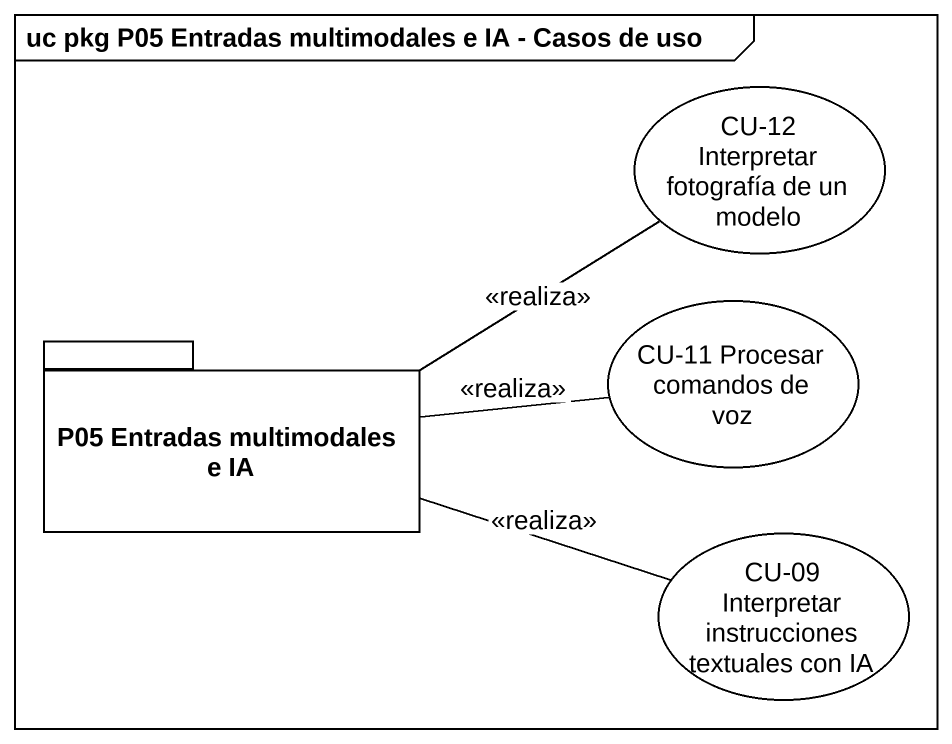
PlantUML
@startuml
mainframe uc pkg P05 Entradas multimodales e IA - Casos de uso
usecase "CU-12 Interpretar fotografía de un modelo" as CU_12_Interpretar
package "P05 Entradas multimodales e IA" as P05_Entradas_multimodales_e {
}
usecase "CU-11 Procesar comandos de voz" as CU_11_Procesar_comandos_de
usecase "CU-09 Interpretar instrucciones textuales con IA" as CU_09_Interpretar
P05_Entradas_multimodales_e -right- CU_12_Interpretar : <<realiza>>
P05_Entradas_multimodales_e -right- CU_11_Procesar_comandos_de : <<realiza>>
P05_Entradas_multimodales_e -right- CU_09_Interpretar : <<realiza>>
@enduml
